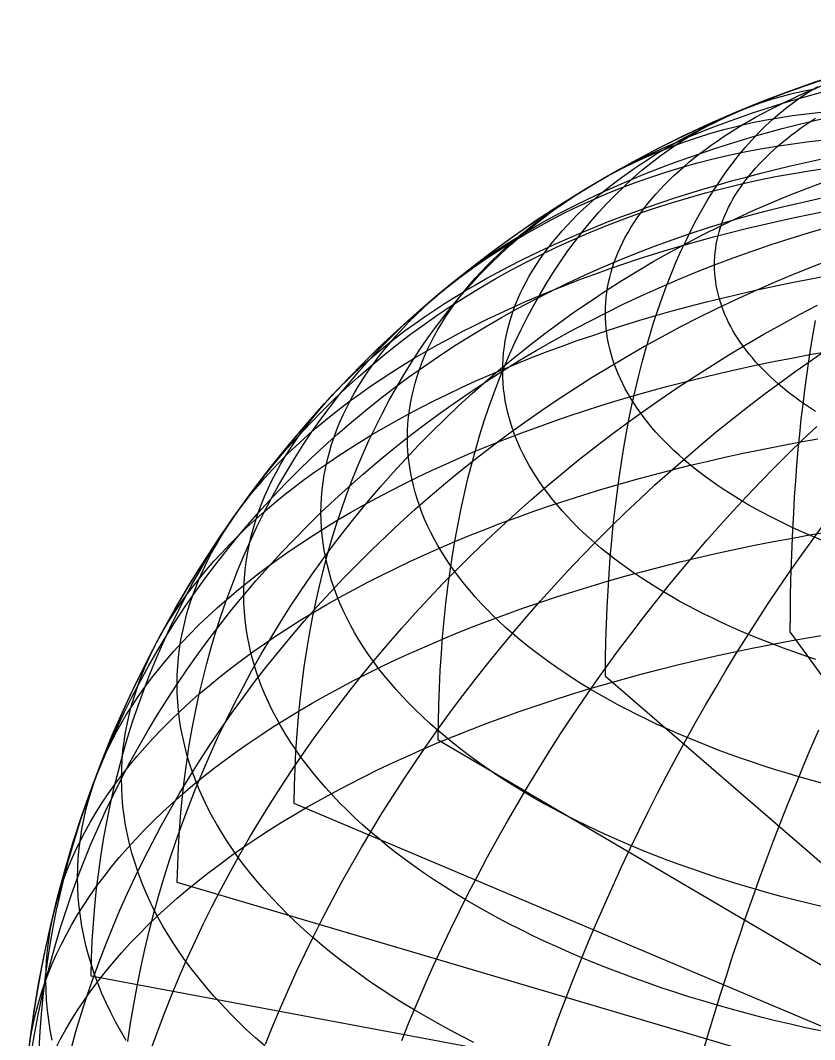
# Model space of a CAD drawing. Header units: millimetres. Extents: x -85 to 85, y -85 to 85.
# Drawn here: x -85 to -27.3, y 11 to 85 of the extents above; entities that cross this region are included whole.
import ezdxf

# ---------------------------------------------------------------- set-up
doc = ezdxf.new("R2010")
doc.units = ezdxf.units.MM
for name, color, linetype in [('CUT_OUTER', 1, 'Continuous'), ('ENGRAVE', 7, 'Continuous'), ('ENGRAVE_FINE', 8, 'Continuous')]:
    doc.layers.add(name, color=color, linetype=linetype)

msp = doc.modelspace()

# ---------------------------------------------------------------- linework, layer by layer
at = {"layer": 'CUT_OUTER'}
msp.add_circle((0, 0), 85, dxfattribs=at)
at = {"layer": 'ENGRAVE'}
for points in [[(-84.3664, 10.3589), (-84.1728, 11.8297), (-83.9535, 13.2969), (-83.7087, 14.7601), (-83.4383, 16.2188), (-83.1425, 17.6725), (-82.8215, 19.1208), (-82.4751, 20.5634), (-82.1037, 21.9996), (-81.7072, 23.4292), (-81.2859, 24.8516), (-80.8398, 26.2664), (-80.3691, 27.6733), (-79.8739, 29.0717), (-79.3543, 30.4613), (-78.8106, 31.8416), (-78.2429, 33.2121), (-77.6514, 34.5726), (-77.0362, 35.9226), (-76.3975, 37.2615), (-75.7356, 38.5892), (-75.0505, 39.9051), (-74.3427, 41.2088), (-73.6122, 42.5), (-72.8592, 43.7782), (-72.0841, 45.0431), (-71.287, 46.2943), (-70.4682, 47.5314), (-69.6279, 48.754), (-68.7664, 49.9617), (-67.884, 51.1543), (-66.9809, 52.3312), (-66.0574, 53.4922), (-65.1138, 54.6369), (-64.1503, 55.765), (-63.1673, 56.8761), (-62.1651, 57.9699), (-61.1439, 59.046), (-60.1041, 60.1041), (-59.046, 61.1439), (-57.9699, 62.1651), (-56.8761, 63.1673), (-55.765, 64.1503), (-54.6369, 65.1138), (-53.4922, 66.0574), (-52.3312, 66.9809), (-51.1543, 67.884), (-49.9617, 68.7664), (-48.754, 69.6279), (-47.5314, 70.4682), (-46.2943, 71.287), (-45.0431, 72.0841), (-43.7782, 72.8592), (-42.5, 73.6122), (-41.2088, 74.3427), (-39.9051, 75.0505), (-38.5892, 75.7356), (-37.2615, 76.3975), (-35.9226, 77.0362), (-34.5726, 77.6514), (-33.2121, 78.2429), (-31.8416, 78.8106), (-30.4613, 79.3543), (-29.0717, 79.8739), (-27.6733, 80.3691), (-26.2664, 80.8398)], [(-82.4751, 10.2817), (-82.1037, 10.9998), (-81.7072, 11.7146), (-81.2859, 12.4258), (-80.8398, 13.1332), (-80.3691, 13.8366), (-79.8739, 14.5359), (-79.3543, 15.2306), (-78.8106, 15.9208), (-78.2429, 16.6061), (-77.6514, 17.2863), (-77.0362, 17.9613), (-76.3975, 18.6308), (-75.7356, 19.2946), (-75.0505, 19.9525), (-74.3427, 20.6044), (-73.6122, 21.25), (-72.8592, 21.8891), (-72.0841, 22.5216), (-71.287, 23.1472), (-70.4682, 23.7657), (-69.6279, 24.377), (-68.7664, 24.9809), (-67.884, 25.5771), (-66.9809, 26.1656), (-66.0574, 26.7461), (-65.1138, 27.3185), (-64.1503, 27.8825), (-63.1673, 28.4381), (-62.1651, 28.9849), (-61.1439, 29.523), (-60.1041, 30.052), (-59.046, 30.5719), (-57.9699, 31.0825), (-56.8761, 31.5837), (-55.765, 32.0752), (-54.6369, 32.5569), (-53.4922, 33.0287), (-52.3312, 33.4905), (-51.1543, 33.942), (-49.9617, 34.3832), (-48.754, 34.814), (-47.5314, 35.2341), (-46.2943, 35.6435), (-45.0431, 36.042), (-43.7782, 36.4296), (-42.5, 36.8061), (-41.2088, 37.1713), (-39.9051, 37.5253), (-38.5892, 37.8678), (-37.2615, 38.1987), (-35.9226, 38.5181), (-34.5726, 38.8257), (-33.2121, 39.1215), (-31.8416, 39.4053), (-30.4613, 39.6772), (-29.0717, 39.9369), (-27.6733, 40.1845), (-26.2664, 40.4199)]]:
    msp.add_lwpolyline(points, dxfattribs=at)
at = {"layer": 'ENGRAVE_FINE'}
for points in [[(54.6308, -31.4501), (-54.6368, 32.7384), (-54.6261, 34.0167), (-54.5988, 35.2847), (-54.5548, 36.5419), (-54.4943, 37.7879), (-54.4171, 39.0225), (-54.3234, 40.2452), (-54.2131, 41.4556), (-54.0863, 42.6534), (-53.943, 43.8382), (-53.7833, 45.0096), (-53.6072, 46.1674), (-53.4148, 47.3111), (-53.2061, 48.4403), (-52.9812, 49.5548), (-52.7402, 50.6542), (-52.4831, 51.7382), (-52.21, 52.8064), (-51.921, 53.8586), (-51.6162, 54.8943), (-51.2957, 55.9133), (-50.9595, 56.9153), (-50.6078, 57.8999), (-50.2408, 58.8669), (-49.8584, 59.816), (-49.4608, 60.7469), (-49.0481, 61.6592), (-48.6205, 62.5528), (-48.1781, 63.4273), (-47.7211, 64.2825), (-47.2494, 65.1181), (-46.7634, 65.9339), (-46.2632, 66.7295), (-45.7489, 67.5049), (-45.2206, 68.2597), (-44.6785, 68.9937), (-44.1229, 69.7067), (-43.5538, 70.3985), (-42.9714, 71.0688), (-42.3759, 71.7175), (-41.7676, 72.3443), (-41.1465, 72.9491), (-40.5129, 73.5316), (-39.8669, 74.0918), (-39.2088, 74.6294), (-38.5387, 75.1442), (-37.8569, 75.6362), (-37.1636, 76.1051), (-36.459, 76.5509), (-35.7432, 76.9733), (-35.0166, 77.3723), (-34.2793, 77.7477), (-33.5315, 78.0995), (-32.7736, 78.4274), (-32.0056, 78.7315), (-31.228, 79.0115), (-30.4408, 79.2675), (-29.6443, 79.4994), (-28.8388, 79.7071), (-28.0245, 79.8904), (-27.2017, 80.0494)], [(-27.2111, 38.6028), (-27.9383, 38.8434), (-28.6569, 39.0904), (-29.3668, 39.3435), (-30.0677, 39.6029), (-30.7595, 39.8683), (-31.4419, 40.1397), (-32.1148, 40.417), (-32.7779, 40.7002), (-33.4309, 40.9891), (-34.0738, 41.2836), (-34.7063, 41.5838), (-35.3283, 41.8893), (-35.9395, 42.2003), (-36.5397, 42.5166), (-37.1288, 42.838), (-37.7066, 43.1646), (-38.2729, 43.4961), (-38.8276, 43.8325), (-39.3704, 44.1737), (-39.9012, 44.5196), (-40.4199, 44.8701), (-40.9263, 45.225), (-41.4202, 45.5844), (-41.9014, 45.9479), (-42.37, 46.3156), (-42.8256, 46.6874), (-43.2681, 47.0631), (-43.6975, 47.4425), (-44.1136, 47.8257), (-44.5162, 48.2124), (-44.9053, 48.6026), (-45.2807, 48.9961), (-45.6423, 49.3929), (-45.99, 49.7927), (-46.3237, 50.1955), (-46.6433, 50.6011), (-46.9487, 51.0095), (-47.2398, 51.4205), (-47.5164, 51.834), (-47.7787, 52.2498), (-48.0263, 52.6678), (-48.2593, 53.088), (-48.4777, 53.5101), (-48.6812, 53.934), (-48.87, 54.3597), (-49.0438, 54.7869), (-49.2027, 55.2156), (-49.3466, 55.6456), (-49.4755, 56.0768), (-49.5893, 56.5091), (-49.6881, 56.9423), (-49.7716, 57.3763), (-49.84, 57.8109), (-49.8933, 58.2461), (-49.9313, 58.6817), (-49.9541, 59.1175), (-49.9617, 59.5535), (-49.9541, 59.9895), (-49.9313, 60.4253), (-49.8933, 60.8609), (-49.84, 61.2961), (-49.7716, 61.7307), (-49.6881, 62.1647), (-49.5893, 62.5979), (-49.4755, 63.0302), (-49.3466, 63.4614), (-49.2027, 63.8914), (-49.0438, 64.3201), (-48.87, 64.7473), (-48.6812, 65.173), (-48.4777, 65.5969), (-48.2593, 66.019), (-48.0263, 66.4391), (-47.7787, 66.8572), (-47.5164, 67.273), (-47.2398, 67.6865), (-46.9487, 68.0974), (-46.6433, 68.5058), (-46.3237, 68.9115), (-45.99, 69.3143), (-45.6423, 69.7141), (-45.2807, 70.1109), (-44.9053, 70.5044), (-44.5162, 70.8946), (-44.1136, 71.2813), (-43.6975, 71.6645), (-43.2681, 72.0439), (-42.8256, 72.4196), (-42.37, 72.7913), (-41.9014, 73.159), (-41.4202, 73.5226), (-40.9263, 73.8819), (-40.4199, 74.2369), (-39.9012, 74.5874), (-39.3704, 74.9332), (-38.8276, 75.2745), (-38.2729, 75.6109), (-37.7066, 75.9424), (-37.1288, 76.269), (-36.5397, 76.5904), (-35.9395, 76.9067), (-35.3283, 77.2176), (-34.7063, 77.5232), (-34.0738, 77.8233), (-33.4309, 78.1179), (-32.7779, 78.4068), (-32.1148, 78.6899), (-31.4419, 78.9673), (-30.7595, 79.2387), (-30.0677, 79.5041), (-29.3668, 79.7634), (-28.6569, 80.0166), (-27.9383, 80.2636), (-27.2111, 80.5042)], [(-26.7461, 47.2356), (-27.3185, 47.4716), (-27.8825, 47.7124), (-28.4381, 47.9582), (-28.9849, 48.2087), (-29.523, 48.464), (-30.052, 48.724), (-30.5719, 48.9885), (-31.0825, 49.2575), (-31.5837, 49.531), (-32.0752, 49.8087), (-32.5569, 50.0908), (-33.0287, 50.3769), (-33.4905, 50.6672), (-33.942, 50.9614), (-34.3832, 51.2596), (-34.814, 51.5615), (-35.2341, 51.8672), (-35.6435, 52.1764), (-36.042, 52.4892), (-36.4296, 52.8054), (-36.8061, 53.125), (-37.1713, 53.4478), (-37.5253, 53.7737), (-37.8678, 54.1027), (-38.1987, 54.4346), (-38.5181, 54.7694), (-38.8257, 55.1068), (-39.1215, 55.447), (-39.4053, 55.7896), (-39.6772, 56.1347), (-39.9369, 56.4821), (-40.1845, 56.8317), (-40.4199, 57.1834), (-40.643, 57.5371), (-40.8536, 57.8927), (-41.0518, 58.2501), (-41.2376, 58.6092), (-41.4107, 58.9698), (-41.5713, 59.3319), (-41.7192, 59.6953), (-41.8543, 60.06), (-41.9768, 60.4258), (-42.0864, 60.7926), (-42.1832, 61.1603), (-42.2672, 61.5288), (-42.3383, 61.8979), (-42.3965, 62.2677), (-42.4418, 62.6379), (-42.4741, 63.0084), (-42.4935, 63.3791), (-42.5, 63.75), (-42.4935, 64.1209), (-42.4741, 64.4916), (-42.4418, 64.8621), (-42.3965, 65.2323), (-42.3383, 65.6021), (-42.2672, 65.9712), (-42.1832, 66.3397), (-42.0864, 66.7074), (-41.9768, 67.0742), (-41.8543, 67.44), (-41.7192, 67.8047), (-41.5713, 68.1681), (-41.4107, 68.5302), (-41.2376, 68.8908), (-41.0518, 69.2499), (-40.8536, 69.6073), (-40.643, 69.9629), (-40.4199, 70.3166), (-40.1845, 70.6683), (-39.9369, 71.0179), (-39.6772, 71.3653), (-39.4053, 71.7104), (-39.1215, 72.053), (-38.8257, 72.3932), (-38.5181, 72.7306), (-38.1987, 73.0654), (-37.8678, 73.3973), (-37.5253, 73.7263), (-37.1713, 74.0522), (-36.8061, 74.375), (-36.4296, 74.6946), (-36.042, 75.0108), (-35.6435, 75.3236), (-35.2341, 75.6328), (-34.814, 75.9385), (-34.3832, 76.2404), (-33.942, 76.5386), (-33.4905, 76.8328), (-33.0287, 77.1231), (-32.5569, 77.4092), (-32.0752, 77.6913), (-31.5837, 77.969), (-31.0825, 78.2425), (-30.5719, 78.5115), (-30.052, 78.776), (-29.523, 79.036), (-28.9849, 79.2913), (-28.4381, 79.5418), (-27.8825, 79.7876), (-27.3185, 80.0284), (-26.7461, 80.2644)], [(42.4979, -36.0783), (-42.4988, 37.3638), (-42.4867, 38.6379), (-42.4616, 39.9003), (-42.4236, 41.1504), (-42.3727, 42.3881), (-42.3089, 43.6128), (-42.2322, 44.8243), (-42.1427, 46.0221), (-42.0403, 47.2059), (-41.9251, 48.3753), (-41.7971, 49.5299), (-41.6564, 50.6695), (-41.503, 51.7936), (-41.337, 52.902), (-41.1583, 53.9942), (-40.9672, 55.07), (-40.7635, 56.1291), (-40.5475, 57.171), (-40.319, 58.1955), (-40.0783, 59.2023), (-39.8254, 60.1911), (-39.5604, 61.1615), (-39.2833, 62.1133), (-38.9943, 63.0461), (-38.6933, 63.9598), (-38.3806, 64.854), (-38.0562, 65.7284), (-37.7202, 66.5828), (-37.3727, 67.4169), (-37.0139, 68.2305), (-36.6437, 69.0233), (-36.2624, 69.7951), (-35.87, 70.5456), (-35.4668, 71.2747), (-35.0527, 71.982), (-34.6279, 72.6674), (-34.1926, 73.3306), (-33.7469, 73.9716), (-33.2909, 74.5899), (-32.8247, 75.1856), (-32.3486, 75.7584), (-31.8626, 76.3081), (-31.3669, 76.8345), (-30.8616, 77.3375), (-30.3469, 77.817), (-29.823, 78.2728), (-29.2901, 78.7047), (-28.7481, 79.1127), (-28.1975, 79.4966), (-27.6382, 79.8562), (-27.0705, 80.1915)], [(-26.7017, 29.5952), (-27.5741, 29.832), (-28.4381, 30.0764), (-29.2934, 30.3283), (-30.1397, 30.5877), (-30.9769, 30.8543), (-31.8047, 31.1283), (-32.6228, 31.4094), (-33.4309, 31.6976), (-34.2289, 31.9929), (-35.0164, 32.295), (-35.7933, 32.604), (-36.5593, 32.9197), (-37.3141, 33.242), (-38.0575, 33.5709), (-38.7894, 33.9062), (-39.5095, 34.2479), (-40.2175, 34.5958), (-40.9132, 34.9498), (-41.5965, 35.3098), (-42.2672, 35.6757), (-42.9249, 36.0475), (-43.5696, 36.4249), (-44.201, 36.8079), (-44.819, 37.1963), (-45.4233, 37.59), (-46.0137, 37.989), (-46.5902, 38.3931), (-47.1524, 38.8021), (-47.7003, 39.216), (-48.2337, 39.6346), (-48.7523, 40.0578), (-49.2561, 40.4855), (-49.745, 40.9175), (-50.2186, 41.3536), (-50.677, 41.7939), (-51.1199, 42.2381), (-51.5473, 42.6861), (-51.9589, 43.1377), (-52.3547, 43.5929), (-52.7346, 44.0514), (-53.0984, 44.5132), (-53.4461, 44.9781), (-53.7774, 45.446), (-54.0924, 45.9167), (-54.3909, 46.39), (-54.6728, 46.8659), (-54.9381, 47.3442), (-55.1866, 47.8247), (-55.4184, 48.3073), (-55.6332, 48.7919), (-55.8311, 49.2783), (-56.012, 49.7663), (-56.1759, 50.2558), (-56.3226, 50.7467), (-56.4522, 51.2388), (-56.5645, 51.7319), (-56.6597, 52.226), (-56.7376, 52.7208), (-56.7982, 53.2162), (-56.8415, 53.712), (-56.8674, 54.2082), (-56.8761, 54.7045), (-56.8674, 55.2008), (-56.8415, 55.697), (-56.7982, 56.1928), (-56.7376, 56.6882), (-56.6597, 57.183), (-56.5645, 57.6771), (-56.4522, 58.1702), (-56.3226, 58.6623), (-56.1759, 59.1532), (-56.012, 59.6427), (-55.8311, 60.1307), (-55.6332, 60.6171), (-55.4184, 61.1017), (-55.1866, 61.5843), (-54.9381, 62.0648), (-54.6728, 62.5431), (-54.3909, 63.019), (-54.0924, 63.4923), (-53.7774, 63.963), (-53.4461, 64.4309), (-53.0984, 64.8958), (-52.7346, 65.3576), (-52.3547, 65.8161), (-51.9589, 66.2713), (-51.5473, 66.7229), (-51.1199, 67.1709), (-50.677, 67.6151), (-50.2186, 68.0554), (-49.745, 68.4915), (-49.2561, 68.9235), (-48.7523, 69.3512), (-48.2337, 69.7744), (-47.7003, 70.193), (-47.1524, 70.6069), (-46.5902, 71.0159), (-46.0137, 71.42), (-45.4233, 71.8189), (-44.819, 72.2127), (-44.201, 72.6011), (-43.5696, 72.9841), (-42.9249, 73.3615), (-42.2672, 73.7333), (-41.5965, 74.0992), (-40.9132, 74.4592), (-40.2175, 74.8132), (-39.5095, 75.1611), (-38.7894, 75.5028), (-38.0575, 75.8381), (-37.3141, 76.167), (-36.5593, 76.4893), (-35.7933, 76.805), (-35.0164, 77.114), (-34.2289, 77.4161), (-33.4309, 77.7114), (-32.6228, 77.9996), (-31.8047, 78.2807), (-30.9769, 78.5547), (-30.1397, 78.8213), (-29.2934, 79.0807), (-28.4381, 79.3326), (-27.5741, 79.577), (-26.7017, 79.8138)], [(65.1125, -26.8547), (-65.1097, 28.1383), (-65.0871, 29.4133), (-65.0447, 30.6794), (-64.9825, 31.9361), (-64.9004, 33.1831), (-64.7986, 34.4199), (-64.6771, 35.6463), (-64.5358, 36.8619), (-64.3749, 38.0662), (-64.1944, 39.2589), (-63.9944, 40.4397), (-63.7748, 41.6081), (-63.5358, 42.7639), (-63.2775, 43.9066), (-62.9999, 45.036), (-62.7031, 46.1516), (-62.3872, 47.2532), (-62.0523, 48.3404), (-61.6985, 49.4129), (-61.3259, 50.4703), (-60.9346, 51.5123), (-60.5248, 52.5387), (-60.0965, 53.549), (-59.6499, 54.5431), (-59.1851, 55.5205), (-58.7023, 56.481), (-58.2017, 57.4243), (-57.6833, 58.3501), (-57.1473, 59.2582), (-56.594, 60.1481), (-56.0233, 61.0198), (-55.4357, 61.8729), (-54.8311, 62.7071), (-54.2098, 63.5223), (-53.5721, 64.318), (-52.918, 65.0942), (-52.2478, 65.8506), (-51.5616, 66.5869), (-50.8598, 67.3029), (-50.1425, 67.9984), (-49.4099, 68.6732), (-48.6622, 69.3271), (-47.8997, 69.9599), (-47.1227, 70.5714), (-46.3312, 71.1613), (-45.5257, 71.7296), (-44.7063, 72.276), (-43.8733, 72.8005), (-43.0269, 73.3027), (-42.1674, 73.7826), (-41.2951, 74.2401), (-40.4102, 74.6749), (-39.5129, 75.087), (-38.6037, 75.4762), (-37.6827, 75.8424), (-36.7502, 76.1855), (-35.8065, 76.5054), (-34.8519, 76.802), (-33.8867, 77.0752), (-32.9111, 77.325), (-31.9256, 77.5511), (-30.9303, 77.7537), (-29.9256, 77.9326), (-28.9117, 78.0877), (-27.8891, 78.219), (-26.858, 78.3266)], [(-26.6957, 20.6316), (-27.6907, 20.8689), (-28.6774, 21.1149), (-29.6553, 21.3694), (-30.6241, 21.6325), (-31.5837, 21.9039), (-32.5336, 22.1837), (-33.4736, 22.4717), (-34.4034, 22.7679), (-35.3227, 23.0721), (-36.2313, 23.3843), (-37.1288, 23.7044), (-38.015, 24.0323), (-38.8897, 24.3679), (-39.7525, 24.711), (-40.6032, 25.0617), (-41.4415, 25.4197), (-42.2672, 25.7849), (-43.08, 26.1573), (-43.8797, 26.5368), (-44.666, 26.9231), (-45.4388, 27.3163), (-46.1976, 27.7161), (-46.9425, 28.1226), (-47.673, 28.5354), (-48.389, 28.9546), (-49.0902, 29.3799), (-49.7765, 29.8113), (-50.4477, 30.2486), (-51.1034, 30.6917), (-51.7436, 31.1405), (-52.3681, 31.5948), (-52.9766, 32.0545), (-53.5689, 32.5194), (-54.145, 32.9894), (-54.7045, 33.4643), (-55.2474, 33.9441), (-55.7734, 34.4285), (-56.2825, 34.9175), (-56.7744, 35.4108), (-57.249, 35.9083), (-57.7062, 36.4099), (-58.1458, 36.9154), (-58.5677, 37.4247), (-58.9718, 37.9376), (-59.3579, 38.4539), (-59.7259, 38.9735), (-60.0757, 39.4963), (-60.4072, 40.022), (-60.7203, 40.5505), (-61.0149, 41.0817), (-61.291, 41.6154), (-61.5483, 42.1514), (-61.787, 42.6895), (-62.0067, 43.2297), (-62.2077, 43.7717), (-62.3896, 44.3154), (-62.5526, 44.8606), (-62.6965, 45.4071), (-62.8213, 45.9548), (-62.9269, 46.5035), (-63.0134, 47.053), (-63.0807, 47.6032), (-63.1288, 48.1539), (-63.1577, 48.7049), (-63.1673, 49.2561), (-63.1577, 49.8074), (-63.1288, 50.3584), (-63.0807, 50.9091), (-63.0134, 51.4593), (-62.9269, 52.0088), (-62.8213, 52.5575), (-62.6965, 53.1052), (-62.5526, 53.6517), (-62.3896, 54.1969), (-62.2077, 54.7406), (-62.0067, 55.2826), (-61.787, 55.8228), (-61.5483, 56.3609), (-61.291, 56.8969), (-61.0149, 57.4306), (-60.7203, 57.9618), (-60.4072, 58.4903), (-60.0757, 59.016), (-59.7259, 59.5388), (-59.3579, 60.0584), (-58.9718, 60.5747), (-58.5677, 61.0876), (-58.1458, 61.5969), (-57.7062, 62.1024), (-57.249, 62.604), (-56.7744, 63.1015), (-56.2825, 63.5948), (-55.7734, 64.0838), (-55.2474, 64.5682), (-54.7045, 65.048), (-54.145, 65.5229), (-53.5689, 65.9929), (-52.9766, 66.4578), (-52.3681, 66.9175), (-51.7436, 67.3718), (-51.1034, 67.8206), (-50.4477, 68.2637), (-49.7765, 68.701), (-49.0902, 69.1324), (-48.389, 69.5577), (-47.673, 69.9769), (-46.9425, 70.3897), (-46.1976, 70.7961), (-45.4388, 71.196), (-44.666, 71.5892), (-43.8797, 71.9755), (-43.08, 72.355), (-42.2672, 72.7274), (-41.4415, 73.0926), (-40.6032, 73.4506), (-39.7525, 73.8013), (-38.8897, 74.1444), (-38.015, 74.48), (-37.1288, 74.8079), (-36.2313, 75.128), (-35.3227, 75.4402), (-34.4034, 75.7444), (-33.4736, 76.0406), (-32.5336, 76.3286), (-31.5837, 76.6084), (-30.6241, 76.8798), (-29.6553, 77.1429), (-28.6774, 77.3974), (-27.6907, 77.6433), (-26.6957, 77.8807)], [(-27.2436, 56.6055), (-27.6109, 56.8449), (-27.9698, 57.0874), (-28.3202, 57.333), (-28.662, 57.5817), (-28.995, 57.8333), (-29.3192, 58.0877), (-29.6345, 58.3449), (-29.9408, 58.6049), (-30.2379, 58.8675), (-30.5258, 59.1326), (-30.8044, 59.4002), (-31.0737, 59.6702), (-31.3334, 59.9425), (-31.5837, 60.2171), (-31.8243, 60.4938), (-32.0552, 60.7725), (-32.2763, 61.0532), (-32.4876, 61.3358), (-32.689, 61.6202), (-32.8805, 61.9063), (-33.062, 62.194), (-33.2333, 62.4833), (-33.3946, 62.774), (-33.5457, 63.0661), (-33.6865, 63.3595), (-33.8171, 63.654), (-33.9374, 63.9497), (-34.0474, 64.2463), (-34.147, 64.5439), (-34.2362, 64.8423), (-34.3149, 65.1414), (-34.3832, 65.4411), (-34.4411, 65.7415), (-34.4884, 66.0422), (-34.5252, 66.3434), (-34.5516, 66.6448), (-34.5673, 66.9464), (-34.5726, 67.2481), (-34.5673, 67.5497), (-34.5516, 67.8513), (-34.5252, 68.1527), (-34.4884, 68.4539), (-34.4411, 68.7547), (-34.3832, 69.055), (-34.3149, 69.3547), (-34.2362, 69.6538), (-34.147, 69.9522), (-34.0474, 70.2498), (-33.9374, 70.5464), (-33.8171, 70.8421), (-33.6865, 71.1366), (-33.5457, 71.43), (-33.3946, 71.7221), (-33.2333, 72.0128), (-33.062, 72.3021), (-32.8805, 72.5898), (-32.689, 72.8759), (-32.4876, 73.1603), (-32.2763, 73.4429), (-32.0552, 73.7236), (-31.8243, 74.0024), (-31.5837, 74.279), (-31.3334, 74.5536), (-31.0737, 74.8259), (-30.8044, 75.0959), (-30.5258, 75.3635), (-30.2379, 75.6286), (-29.9408, 75.8912), (-29.6345, 76.1512), (-29.3192, 76.4084), (-28.995, 76.6629), (-28.662, 76.9144), (-28.3202, 77.1631), (-27.9698, 77.4087), (-27.6109, 77.6512), (-27.2436, 77.8906)], [(73.612, -21.1188), (-73.6031, 22.4009), (-73.5718, 23.6763), (-73.518, 24.9444), (-73.4419, 26.2049), (-73.3434, 27.4574), (-73.2225, 28.7016), (-73.0793, 29.937), (-72.9139, 31.1633), (-72.7263, 32.3802), (-72.5165, 33.5871), (-72.2846, 34.7838), (-72.0307, 35.97), (-71.7549, 37.1451), (-71.4572, 38.309), (-71.1377, 39.4612), (-70.7966, 40.6013), (-70.4339, 41.7291), (-70.0498, 42.8442), (-69.6443, 43.9463), (-69.2176, 45.0349), (-68.7698, 46.1098), (-68.301, 47.1707), (-67.8115, 48.2172), (-67.3013, 49.2491), (-66.7706, 50.2659), (-66.2196, 51.2674), (-65.6484, 52.2533), (-65.0572, 53.2233), (-64.4461, 54.1771), (-63.8155, 55.1144), (-63.1654, 56.0348), (-62.4961, 56.9382), (-61.8077, 57.8243), (-61.1005, 58.6928), (-60.3747, 59.5433), (-59.6305, 60.3758), (-58.8681, 61.1898), (-58.0879, 61.9852), (-57.2899, 62.7618), (-56.4744, 63.5192), (-55.6418, 64.2572), (-54.7922, 64.9757), (-53.9259, 65.6744), (-53.0432, 66.3531), (-52.1443, 67.0116), (-51.2296, 67.6496), (-50.2992, 68.2671), (-49.3536, 68.8638), (-48.3929, 69.4395), (-47.4174, 69.994), (-46.4275, 70.5272), (-45.4235, 71.0389), (-44.4056, 71.529), (-43.3742, 71.9973), (-42.3296, 72.4437), (-41.2721, 72.868), (-40.202, 73.2701), (-39.1197, 73.6499), (-38.0255, 74.0073), (-36.9196, 74.3421), (-35.8026, 74.6543), (-34.6746, 74.9437), (-33.5361, 75.2103), (-32.3873, 75.454), (-31.2287, 75.6747), (-30.0606, 75.8723), (-28.8833, 76.0469), (-27.6972, 76.1982), (-26.5027, 76.3264)], [(-26.8692, 11.6182), (-27.9698, 11.8575), (-29.062, 12.1064), (-30.1452, 12.3647), (-31.2193, 12.6325), (-32.2839, 12.9096), (-33.3386, 13.1959), (-34.3832, 13.4914), (-35.4173, 13.796), (-36.4407, 14.1095), (-37.4529, 14.4319), (-38.4537, 14.7632), (-39.4428, 15.1031), (-40.4199, 15.4515), (-41.3847, 15.8085), (-42.3369, 16.1738), (-43.2761, 16.5474), (-44.2022, 16.9291), (-45.1148, 17.3188), (-46.0137, 17.7164), (-46.8986, 18.1218), (-47.7692, 18.5349), (-48.6252, 18.9555), (-49.4664, 19.3835), (-50.2926, 19.8188), (-51.1034, 20.2613), (-51.8987, 20.7107), (-52.6782, 21.167), (-53.4416, 21.6301), (-54.1887, 22.0997), (-54.9193, 22.5758), (-55.6332, 23.0582), (-56.3302, 23.5467), (-57.01, 24.0413), (-57.6724, 24.5417), (-58.3173, 25.0478), (-58.9443, 25.5595), (-59.5535, 26.0765), (-60.1445, 26.5988), (-60.7172, 27.1262), (-61.2714, 27.6585), (-61.8069, 28.1955), (-62.3236, 28.7372), (-62.8213, 29.2832), (-63.2998, 29.8335), (-63.7591, 30.388), (-64.199, 30.9463), (-64.6193, 31.5084), (-65.02, 32.0741), (-65.4008, 32.6431), (-65.7617, 33.2155), (-66.1025, 33.7908), (-66.4233, 34.3691), (-66.7238, 34.9501), (-67.004, 35.5336), (-67.2637, 36.1195), (-67.503, 36.7075), (-67.7217, 37.2976), (-67.9198, 37.8894), (-68.0972, 38.4829), (-68.2539, 39.0779), (-68.3897, 39.6741), (-68.5048, 40.2714), (-68.5989, 40.8697), (-68.6722, 41.4687), (-68.7246, 42.0682), (-68.756, 42.6681), (-68.7664, 43.2681), (-68.756, 43.8682), (-68.7246, 44.4681), (-68.6722, 45.0676), (-68.5989, 45.6666), (-68.5048, 46.2648), (-68.3897, 46.8622), (-68.2539, 47.4584), (-68.0972, 48.0534), (-67.9198, 48.6469), (-67.7217, 49.2387), (-67.503, 49.8288), (-67.2637, 50.4168), (-67.004, 51.0027), (-66.7238, 51.5862), (-66.4233, 52.1672), (-66.1025, 52.7454), (-65.7617, 53.3208), (-65.4008, 53.8931), (-65.02, 54.4622), (-64.6193, 55.0279), (-64.199, 55.59), (-63.7591, 56.1483), (-63.2998, 56.7027), (-62.8213, 57.2531), (-62.3236, 57.7991), (-61.8069, 58.3408), (-61.2714, 58.8778), (-60.7172, 59.4101), (-60.1445, 59.9375), (-59.5535, 60.4598), (-58.9443, 60.9768), (-58.3173, 61.4885), (-57.6724, 61.9946), (-57.01, 62.495), (-56.3302, 62.9895), (-55.6332, 63.4781), (-54.9193, 63.9605), (-54.1887, 64.4366), (-53.4416, 64.9062), (-52.6782, 65.3693), (-51.8987, 65.8256), (-51.1034, 66.275), (-50.2926, 66.7174), (-49.4664, 67.1527), (-48.6252, 67.5808), (-47.7692, 68.0014), (-46.8986, 68.4144), (-46.0137, 68.8199), (-45.1148, 69.2175), (-44.2022, 69.6072), (-43.2761, 69.9889), (-42.3369, 70.3625), (-41.3847, 70.7278), (-40.4199, 71.0848), (-39.4428, 71.4332), (-38.4537, 71.7731), (-37.4529, 72.1043), (-36.4407, 72.4268), (-35.4173, 72.7403), (-34.3832, 73.0449), (-33.3386, 73.3404), (-32.2839, 73.6267), (-31.2193, 73.9038), (-30.1452, 74.1716), (-29.062, 74.4299), (-27.9698, 74.6788), (-26.8692, 74.9181)], [(79.8735, -14.3171), (-79.8655, 15.6004), (-79.8331, 16.8789), (-79.7765, 18.1523), (-79.6955, 19.4201), (-79.5903, 20.6821), (-79.4608, 21.9377), (-79.3071, 23.1867), (-79.1292, 24.4286), (-78.9273, 25.663), (-78.7013, 26.8896), (-78.4513, 28.1081), (-78.1774, 29.318), (-77.8798, 30.5189), (-77.5583, 31.7106), (-77.2133, 32.8926), (-76.8448, 34.0645), (-76.4528, 35.2261), (-76.0376, 36.377), (-75.5992, 37.5168), (-75.1377, 38.6452), (-74.6534, 39.7618), (-74.1463, 40.8662), (-73.6167, 41.9583), (-73.0646, 43.0375), (-72.4903, 44.1036), (-71.8939, 45.1563), (-71.2756, 46.1953), (-70.6355, 47.2202), (-69.974, 48.2307), (-69.2912, 49.2265), (-68.5872, 50.2073), (-67.8623, 51.1728), (-67.1168, 52.1227), (-66.3509, 53.0568), (-65.5647, 53.9747), (-64.7585, 54.8761), (-63.9326, 55.7608), (-63.0873, 56.6286), (-62.2227, 57.4791), (-61.3392, 58.3121), (-60.437, 59.1273), (-59.5164, 59.9245), (-58.5776, 60.7035), (-57.6211, 61.4639), (-56.6469, 62.2057), (-55.6555, 62.9285), (-54.6472, 63.6321), (-53.6222, 64.3163), (-52.5808, 64.981), (-51.5235, 65.6259), (-50.4505, 66.2507), (-49.3621, 66.8554), (-48.2586, 67.4398), (-47.1405, 68.0035), (-46.008, 68.5466), (-44.8614, 69.0688), (-43.7013, 69.5699), (-42.5278, 70.0499), (-41.3413, 70.5085), (-40.1423, 70.9457), (-38.931, 71.3612), (-37.7079, 71.755), (-36.4733, 72.1269), (-35.2275, 72.4769), (-33.9711, 72.8048), (-32.7043, 73.1105), (-31.4275, 73.3939), (-30.1412, 73.655), (-28.8457, 73.8937), (-27.5414, 74.1098), (-26.2287, 74.3034)], [(-77.1915, 10.8486), (-76.9904, 12.1941), (-76.7659, 13.5359), (-76.5179, 14.8736), (-76.2467, 16.2067), (-75.9523, 17.535), (-75.6347, 18.8578), (-75.294, 20.175), (-74.9305, 21.486), (-74.5441, 22.7904), (-74.135, 24.0879), (-73.7033, 25.3781), (-73.2491, 26.6605), (-72.7727, 27.9348), (-72.2741, 29.2006), (-71.7535, 30.4575), (-71.211, 31.7052), (-70.6468, 32.9431), (-70.0611, 34.1711), (-69.4541, 35.3886), (-68.8259, 36.5954), (-68.1767, 37.791), (-67.5068, 38.9751), (-66.8163, 40.1473), (-66.1054, 41.3073), (-65.3745, 42.4547), (-64.6236, 43.5891), (-63.853, 44.7103), (-63.063, 45.8179), (-62.2537, 46.9115), (-61.4255, 47.9909), (-60.5786, 49.0556), (-59.7132, 50.1054), (-58.8297, 51.1399), (-57.9282, 52.1588), (-57.0091, 53.1618), (-56.0726, 54.1487), (-55.119, 55.119), (-54.1487, 56.0726), (-53.1618, 57.0091), (-52.1588, 57.9282), (-51.1399, 58.8297), (-50.1054, 59.7132), (-49.0556, 60.5786), (-47.9909, 61.4255), (-46.9115, 62.2537), (-45.8179, 63.063), (-44.7103, 63.853), (-43.5891, 64.6236), (-42.4547, 65.3745), (-41.3073, 66.1054), (-40.1473, 66.8163), (-38.9751, 67.5068), (-37.791, 68.1767), (-36.5954, 68.8259), (-35.3886, 69.4541), (-34.1711, 70.0611), (-32.9431, 70.6468), (-31.7052, 71.211), (-30.4575, 71.7535), (-29.2006, 72.2741), (-27.9348, 72.7727), (-26.6605, 73.2491)], [(-77.1915, 10.8486), (-76.9904, 12.1941), (-76.7659, 13.5359), (-76.5179, 14.8736), (-76.2467, 16.2067), (-75.9523, 17.535), (-75.6347, 18.8578), (-75.294, 20.175), (-74.9305, 21.486), (-74.5441, 22.7904), (-74.135, 24.0879), (-73.7033, 25.3781), (-73.2491, 26.6605), (-72.7727, 27.9348), (-72.2741, 29.2006), (-71.7535, 30.4575), (-71.211, 31.7052), (-70.6468, 32.9431), (-70.0611, 34.1711), (-69.4541, 35.3886), (-68.8259, 36.5954), (-68.1767, 37.791), (-67.5068, 38.9751), (-66.8163, 40.1473), (-66.1054, 41.3073), (-65.3745, 42.4547), (-64.6236, 43.5891), (-63.853, 44.7103), (-63.063, 45.8179), (-62.2537, 46.9115), (-61.4255, 47.9909), (-60.5786, 49.0556), (-59.7132, 50.1054), (-58.8297, 51.1399), (-57.9282, 52.1588), (-57.0091, 53.1618), (-56.0726, 54.1487), (-55.119, 55.119), (-54.1487, 56.0726), (-53.1618, 57.0091), (-52.1588, 57.9282), (-51.1399, 58.8297), (-50.1054, 59.7132), (-49.0556, 60.5786), (-47.9909, 61.4255), (-46.9115, 62.2537), (-45.8179, 63.063), (-44.7103, 63.853), (-43.5891, 64.6236), (-42.4547, 65.3745), (-41.3073, 66.1054), (-40.1473, 66.8163), (-38.9751, 67.5068), (-37.791, 68.1767), (-36.5954, 68.8259), (-35.3886, 69.4541), (-34.1711, 70.0611), (-32.9431, 70.6468), (-31.7052, 71.211), (-30.4575, 71.7535), (-29.2006, 72.2741), (-27.9348, 72.7727), (-26.6605, 73.2491)], [(-83.6427, 10.2962), (-83.572, 11.5732), (-83.4758, 12.8467), (-83.3542, 14.1163), (-83.2072, 15.3816), (-83.0348, 16.6421), (-82.8372, 17.8977), (-82.6143, 19.1477), (-82.3662, 20.392), (-82.0931, 21.63), (-81.795, 22.8614), (-81.4719, 24.0859), (-81.1241, 25.3031), (-80.7515, 26.5125), (-80.3543, 27.7138), (-79.9326, 28.9068), (-79.4866, 30.0909), (-79.0164, 31.2658), (-78.5221, 32.4312), (-78.0039, 33.5868), (-77.462, 34.7321), (-76.8964, 35.8668), (-76.3074, 36.9906), (-75.6952, 38.1031), (-75.0599, 39.2041), (-74.4018, 40.293), (-73.721, 41.3698), (-73.0177, 42.4339), (-72.2922, 43.485), (-71.5447, 44.523), (-70.7753, 45.5474), (-69.9844, 46.5579), (-69.1722, 47.5542), (-68.339, 48.536), (-67.4849, 49.5031), (-66.6102, 50.455), (-65.7153, 51.3916), (-64.8004, 52.3126), (-63.8657, 53.2176), (-62.9115, 54.1064), (-61.9382, 54.9787), (-60.946, 55.8343), (-59.9353, 56.6729), (-58.9063, 57.4942), (-57.8594, 58.298), (-56.7948, 59.084), (-55.7129, 59.852), (-54.6141, 60.6018), (-53.4986, 61.3332), (-52.3668, 62.0458), (-51.2191, 62.7396), (-50.0558, 63.4142), (-48.8772, 64.0696), (-47.6838, 64.7054), (-46.4758, 65.3215), (-45.2537, 65.9177), (-44.0177, 66.4938), (-42.7684, 67.0497), (-41.506, 67.5852), (-40.231, 68.1), (-38.9438, 68.5942), (-37.6447, 69.0674), (-36.3341, 69.5196), (-35.0124, 69.9506), (-33.6801, 70.3603), (-32.3375, 70.7486), (-30.9851, 71.1153), (-29.6232, 71.4603), (-28.2523, 71.7836), (-26.8728, 72.085)], [(-52.0517, 10.7803), (-52.9522, 11.2384), (-53.8365, 11.7044), (-54.7045, 12.178), (-55.5558, 12.6591), (-56.3902, 13.1476), (-57.2074, 13.6433), (-58.0072, 14.146), (-58.7893, 14.6556), (-59.5535, 15.172), (-60.2996, 15.695), (-61.0272, 16.2244), (-61.7364, 16.7601), (-62.4267, 17.3018), (-63.0979, 17.8495), (-63.75, 18.403), (-64.3826, 18.9621), (-64.9957, 19.5267), (-65.5889, 20.0965), (-66.1622, 20.6714), (-66.7153, 21.2512), (-67.2481, 21.8357), (-67.7603, 22.4248), (-68.252, 23.0183), (-68.7229, 23.616), (-69.1728, 24.2177), (-69.6017, 24.8232), (-70.0093, 25.4324), (-70.3957, 26.045), (-70.7605, 26.6609), (-71.1039, 27.28), (-71.4256, 27.9019), (-71.7255, 28.5265), (-72.0036, 29.1537), (-72.2597, 29.7831), (-72.4938, 30.4148), (-72.7059, 31.0483), (-72.8958, 31.6837), (-73.0635, 32.3205), (-73.2089, 32.9588), (-73.332, 33.5982), (-73.4328, 34.2386), (-73.5113, 34.8798), (-73.5673, 35.5216), (-73.6009, 36.1637), (-73.6122, 36.8061), (-73.6009, 37.4484), (-73.5673, 38.0906), (-73.5113, 38.7324), (-73.4328, 39.3735), (-73.332, 40.0139), (-73.2089, 40.6534), (-73.0635, 41.2916), (-72.8958, 41.9285), (-72.7059, 42.5638), (-72.4938, 43.1974), (-72.2597, 43.829), (-72.0036, 44.4585), (-71.7255, 45.0856), (-71.4256, 45.7103), (-71.1039, 46.3322), (-70.7605, 46.9512), (-70.3957, 47.5671), (-70.0093, 48.1798), (-69.6017, 48.789), (-69.1728, 49.3945), (-68.7229, 49.9962), (-68.252, 50.5939), (-67.7603, 51.1874), (-67.2481, 51.7765), (-66.7153, 52.361), (-66.1622, 52.9408), (-65.5889, 53.5157), (-64.9957, 54.0855), (-64.3826, 54.65), (-63.75, 55.2091), (-63.0979, 55.7626), (-62.4267, 56.3103), (-61.7364, 56.8521), (-61.0272, 57.3878), (-60.2996, 57.9172), (-59.5535, 58.4402), (-58.7893, 58.9565), (-58.0072, 59.4662), (-57.2074, 59.9689), (-56.3902, 60.4646), (-55.5558, 60.953), (-54.7045, 61.4342), (-53.8365, 61.9078), (-52.9522, 62.3737), (-52.0517, 62.8319), (-51.1353, 63.2822), (-50.2034, 63.7243), (-49.2561, 64.1583), (-48.2939, 64.584), (-47.317, 65.0012), (-46.3256, 65.4098), (-45.3202, 65.8097), (-44.3009, 66.2007), (-43.2681, 66.5828), (-42.2222, 66.9559), (-41.1634, 67.3197), (-40.0921, 67.6743), (-39.0085, 68.0194), (-37.9131, 68.355), (-36.8061, 68.6811), (-35.6879, 68.9974), (-34.5588, 69.3039), (-33.4192, 69.6005), (-32.2694, 69.8872), (-31.1098, 70.1637), (-29.9408, 70.4301), (-28.7626, 70.6863), (-27.5756, 70.9321), (-26.3802, 71.1675)], [(-84.1728, 10.2448), (-83.9535, 11.5155), (-83.7087, 12.7826), (-83.4383, 14.0459), (-83.1425, 15.3048), (-82.8215, 16.5591), (-82.4751, 17.8084), (-82.1037, 19.0522), (-81.7072, 20.2903), (-81.2859, 21.5221), (-80.8398, 22.7474), (-80.3691, 23.9658), (-79.8739, 25.1768), (-79.3543, 26.3802), (-78.8106, 27.5756), (-78.2429, 28.7626), (-77.6514, 29.9408), (-77.0362, 31.1098), (-76.3975, 32.2694), (-75.7356, 33.4192), (-75.0505, 34.5588), (-74.3427, 35.6879), (-73.6122, 36.8061), (-72.8592, 37.9131), (-72.0841, 39.0085), (-71.287, 40.0921), (-70.4682, 41.1634), (-69.6279, 42.2222), (-68.7664, 43.2681), (-67.884, 44.3009), (-66.9809, 45.3202), (-66.0574, 46.3256), (-65.1138, 47.317), (-64.1503, 48.2939), (-63.1673, 49.2561), (-62.1651, 50.2034), (-61.1439, 51.1353), (-60.1041, 52.0517), (-59.046, 52.9522), (-57.9699, 53.8365), (-56.8761, 54.7045), (-55.765, 55.5558), (-54.6369, 56.3902), (-53.4922, 57.2074), (-52.3312, 58.0072), (-51.1543, 58.7893), (-49.9617, 59.5535), (-48.754, 60.2996), (-47.5314, 61.0272), (-46.2943, 61.7364), (-45.0431, 62.4267), (-43.7782, 63.0979), (-42.5, 63.75), (-41.2088, 64.3826), (-39.9051, 64.9957), (-38.5892, 65.5889), (-37.2615, 66.1622), (-35.9226, 66.7153), (-34.5726, 67.2481), (-33.2121, 67.7603), (-31.8416, 68.252), (-30.4613, 68.7229), (-29.0717, 69.1728), (-27.6733, 69.6017), (-26.2664, 70.0093)], [(-81.3184, 10.2962), (-80.9594, 11.5732), (-80.5757, 12.8467), (-80.1675, 14.1163), (-79.7349, 15.3816), (-79.2779, 16.6421), (-78.7969, 17.8977), (-78.2918, 19.1477), (-77.7629, 20.392), (-77.2103, 21.63), (-76.6341, 22.8614), (-76.0347, 24.0859), (-75.412, 25.3031), (-74.7664, 26.5125), (-74.0981, 27.7138), (-73.4071, 28.9068), (-72.6938, 30.0909), (-71.9583, 31.2658), (-71.201, 32.4312), (-70.4219, 33.5868), (-69.6214, 34.7321), (-68.7997, 35.8668), (-67.957, 36.9906), (-67.0936, 38.1031), (-66.2098, 39.2041), (-65.3058, 40.293), (-64.382, 41.3698), (-63.4385, 42.4339), (-62.4757, 43.485), (-61.4938, 44.523), (-60.4933, 45.5474), (-59.4743, 46.5579), (-58.4372, 47.5542), (-57.3822, 48.536), (-56.3098, 49.5031), (-55.2203, 50.455), (-54.1139, 51.3916), (-52.9911, 52.3126), (-51.8521, 53.2176), (-50.6973, 54.1064), (-49.5271, 54.9787), (-48.3417, 55.8343), (-47.1417, 56.6729), (-45.9273, 57.4942), (-44.6989, 58.298), (-43.4569, 59.084), (-42.2017, 59.852), (-40.9336, 60.6018), (-39.653, 61.3332), (-38.3603, 62.0458), (-37.056, 62.7396), (-35.7404, 63.4142), (-34.4139, 64.0696), (-33.0769, 64.7054), (-31.7298, 65.3215), (-30.3731, 65.9177), (-29.0071, 66.4938), (-27.6323, 67.0497), (-26.2491, 67.5852)], [(-67.2481, 10.5279), (-67.9154, 11.1177), (-68.5621, 11.7132), (-69.1879, 12.3143), (-69.7926, 12.9207), (-70.376, 13.5323), (-70.9381, 14.1489), (-71.4785, 14.7704), (-71.9971, 15.3964), (-72.4938, 16.0269), (-72.9684, 16.6616), (-73.4208, 17.3004), (-73.8508, 17.943), (-74.2584, 18.5892), (-74.6433, 19.239), (-75.0055, 19.8919), (-75.3448, 20.548), (-75.6612, 21.2069), (-75.9545, 21.8684), (-76.2247, 22.5325), (-76.4717, 23.1988), (-76.6953, 23.8671), (-76.8957, 24.5373), (-77.0726, 25.2091), (-77.226, 25.8824), (-77.3559, 26.5569), (-77.4622, 27.2324), (-77.5449, 27.9088), (-77.6041, 28.5858), (-77.6395, 29.2632), (-77.6514, 29.9408), (-77.6395, 30.6184), (-77.6041, 31.2958), (-77.5449, 31.9727), (-77.4622, 32.6491), (-77.3559, 33.3246), (-77.226, 33.9992), (-77.0726, 34.6724), (-76.8957, 35.3443), (-76.6953, 36.0144), (-76.4717, 36.6828), (-76.2247, 37.3491), (-75.9545, 38.0131), (-75.6612, 38.6746), (-75.3448, 39.3335), (-75.0055, 39.9896), (-74.6433, 40.6426), (-74.2584, 41.2923), (-73.8508, 41.9386), (-73.4208, 42.5812), (-72.9684, 43.2199), (-72.4938, 43.8546), (-71.9971, 44.4851), (-71.4785, 45.1112), (-70.9381, 45.7326), (-70.376, 46.3492), (-69.7926, 46.9608), (-69.1879, 47.5673), (-68.5621, 48.1683), (-67.9154, 48.7638), (-67.2481, 49.3536), (-66.5602, 49.9375), (-65.8521, 50.5152), (-65.1239, 51.0867), (-64.3759, 51.6518), (-63.6083, 52.2103), (-62.8213, 52.7619), (-62.0151, 53.3066), (-61.1901, 53.8442), (-60.3464, 54.3746), (-59.4844, 54.8974), (-58.6042, 55.4127), (-57.7062, 55.9202), (-56.7906, 56.4198), (-55.8577, 56.9113), (-54.9078, 57.3947), (-53.9412, 57.8696), (-52.9581, 58.3361), (-51.9589, 58.7939), (-50.9439, 59.2429), (-49.9133, 59.683), (-48.8676, 60.114), (-47.807, 60.5358), (-46.7318, 60.9483), (-45.6423, 61.3514), (-44.539, 61.7449), (-43.4221, 62.1287), (-42.292, 62.5027), (-41.149, 62.8668), (-39.9934, 63.2209), (-38.8257, 63.5648), (-37.6461, 63.8985), (-36.4551, 64.2218), (-35.253, 64.5347), (-34.0401, 64.8371), (-32.8169, 65.1288), (-31.5837, 65.4098), (-30.3408, 65.68), (-29.0887, 65.9393), (-27.8278, 66.1877), (-26.5583, 66.425)], [(-75.4446, 10.4427), (-74.9754, 11.7378), (-74.4833, 13.0294), (-73.9685, 14.3171), (-73.4312, 15.6004), (-72.8716, 16.8789), (-72.2897, 18.1523), (-71.6858, 19.4201), (-71.0601, 20.6821), (-70.4127, 21.9377), (-69.7439, 23.1867), (-69.0538, 24.4286), (-68.3427, 25.663), (-67.6108, 26.8896), (-66.8583, 28.1081), (-66.0854, 29.318), (-65.2924, 30.5189), (-64.4795, 31.7106), (-63.647, 32.8926), (-62.7951, 34.0645), (-61.924, 35.2261), (-61.0341, 36.377), (-60.1256, 37.5168), (-59.1988, 38.6452), (-58.2539, 39.7618), (-57.2914, 40.8662), (-56.3113, 41.9583), (-55.3141, 43.0375), (-54.3001, 44.1036), (-53.2695, 45.1563), (-52.2226, 46.1953), (-51.1599, 47.2202), (-50.0816, 48.2307), (-48.988, 49.2265), (-47.8796, 50.2073), (-46.7565, 51.1728), (-45.6192, 52.1227), (-44.468, 53.0568), (-43.3032, 53.9747), (-42.1253, 54.8761), (-40.9345, 55.7608), (-39.7312, 56.6286), (-38.5159, 57.4791), (-37.2888, 58.3121), (-36.0504, 59.1273), (-34.801, 59.9245), (-33.5409, 60.7035), (-32.2707, 61.4639), (-30.9906, 62.2057), (-29.7011, 62.9285), (-28.4026, 63.6321), (-27.0954, 64.3163)], [(29.0707, -39.3173), (-29.0705, 40.6018), (-29.0615, 41.8739), (-29.0436, 43.1334), (-29.0169, 44.3796), (-28.9813, 45.6124), (-28.937, 46.8312), (-28.8838, 48.0358), (-28.8218, 49.2258), (-28.751, 50.4007), (-28.6714, 51.5603), (-28.5832, 52.7043), (-28.4862, 53.8321), (-28.3805, 54.9436), (-28.2662, 56.0383), (-28.1433, 57.1159), (-28.0118, 58.1762), (-27.8718, 59.2187), (-27.7233, 60.2432), (-27.5664, 61.2493), (-27.401, 62.2368), (-27.2273, 63.2053)], [(-77.3075, 10.9298), (-77.7082, 11.6062), (-78.0853, 12.286), (-78.4385, 12.9689), (-78.7679, 13.6549), (-79.0733, 14.3436), (-79.3545, 15.0349), (-79.6117, 15.7286), (-79.8445, 16.4243), (-80.0531, 17.122), (-80.2372, 17.8215), (-80.397, 18.5224), (-80.5322, 19.2246), (-80.6429, 19.9279), (-80.729, 20.632), (-80.7906, 21.3368), (-80.8275, 22.042), (-80.8398, 22.7474), (-80.8275, 23.4528), (-80.7906, 24.158), (-80.729, 24.8628), (-80.6429, 25.567), (-80.5322, 26.2702), (-80.397, 26.9724), (-80.2372, 27.6734), (-80.0531, 28.3728), (-79.8445, 29.0705), (-79.6117, 29.7663), (-79.3545, 30.4599), (-79.0733, 31.1512), (-78.7679, 31.8399), (-78.4385, 32.5259), (-78.0853, 33.2088), (-77.7082, 33.8886), (-77.3075, 34.565), (-76.8832, 35.2378), (-76.4355, 35.9068), (-75.9646, 36.5718), (-75.4705, 37.2326), (-74.9534, 37.889), (-74.4134, 38.5407), (-73.8508, 39.1877), (-73.2657, 39.8296), (-72.6583, 40.4663), (-72.0288, 41.0977), (-71.3773, 41.7234), (-70.7041, 42.3434), (-70.0093, 42.9574), (-69.2932, 43.5652), (-68.556, 44.1667), (-67.798, 44.7617), (-67.0192, 45.3499), (-66.2201, 45.9313), (-65.4008, 46.5056), (-64.5615, 47.0727), (-63.7026, 47.6324), (-62.8243, 48.1845), (-61.9269, 48.7288), (-61.0106, 49.2652), (-60.0757, 49.7936), (-59.1225, 50.3137), (-58.1513, 50.8254), (-57.1624, 51.3286), (-56.156, 51.8231), (-55.1326, 52.3087), (-54.0924, 52.7852), (-53.0357, 53.2527), (-51.9628, 53.7108), (-50.8741, 54.1596), (-49.77, 54.5987), (-48.6506, 55.0282), (-47.5164, 55.4478), (-46.3678, 55.8575), (-45.205, 56.257), (-44.0285, 56.6464), (-42.8386, 57.0254), (-41.6356, 57.394), (-40.4199, 57.7521), (-39.1919, 58.0995), (-37.952, 58.4361), (-36.7005, 58.7618), (-35.4378, 59.0766), (-34.1644, 59.3803), (-32.8805, 59.6728), (-31.5866, 59.9541), (-30.2831, 60.2241), (-28.9704, 60.4826), (-27.6488, 60.7297), (-26.3189, 60.9652)], [(-67.1946, 10.6632), (-66.6597, 11.9857), (-66.1046, 13.3046), (-65.5292, 14.6194), (-64.934, 15.9298), (-64.3189, 17.2353), (-63.6843, 18.5356), (-63.0303, 19.8302), (-62.357, 21.1188), (-61.6648, 22.4009), (-60.9538, 23.6763), (-60.2242, 24.9444), (-59.4763, 26.2049), (-58.7102, 27.4574), (-57.9263, 28.7016), (-57.1247, 29.937), (-56.3058, 31.1633), (-55.4696, 32.3802), (-54.6166, 33.5871), (-53.747, 34.7838), (-52.8609, 35.97), (-51.9588, 37.1451), (-51.0408, 38.309), (-50.1073, 39.4612), (-49.1586, 40.6013), (-48.1948, 41.7291), (-47.2164, 42.8442), (-46.2236, 43.9463), (-45.2167, 45.0349), (-44.1961, 46.1098), (-43.1619, 47.1707), (-42.1147, 48.2172), (-41.0546, 49.2491), (-39.982, 50.2659), (-38.8972, 51.2674), (-37.8006, 52.2533), (-36.6924, 53.2233), (-35.5731, 54.1771), (-34.4429, 55.1144), (-33.3023, 56.0348), (-32.1515, 56.9382), (-30.9909, 57.8243), (-29.8209, 58.6928), (-28.6418, 59.5433), (-27.4539, 60.3758), (-26.2577, 61.1898)], [(-57.2985, 10.9276), (-56.75, 12.2829), (-56.1842, 13.6345), (-55.6012, 14.9819), (-55.0014, 16.3248), (-54.3847, 17.6627), (-53.7516, 18.9952), (-53.102, 20.3219), (-52.4363, 21.6424), (-51.7545, 22.9564), (-51.0571, 24.2633), (-50.344, 25.5629), (-49.6157, 26.8547), (-48.8722, 28.1383), (-48.1138, 29.4133), (-47.3408, 30.6794), (-46.5534, 31.9361), (-45.7517, 33.1831), (-44.9362, 34.4199), (-44.1069, 35.6463), (-43.2642, 36.8619), (-42.4084, 38.0662), (-41.5396, 39.2589), (-40.6582, 40.4397), (-39.7643, 41.6081), (-38.8584, 42.7639), (-37.9406, 43.9066), (-37.0113, 45.036), (-36.0707, 46.1516), (-35.1191, 47.2532), (-34.1569, 48.3404), (-33.1842, 49.4129), (-32.2014, 50.4703), (-31.2088, 51.5123), (-30.2067, 52.5387), (-29.1953, 53.549), (-28.1751, 54.5431), (-27.1463, 55.5205)], [(-82.6871, 10.9594), (-82.8262, 11.6817), (-82.94, 12.405), (-83.0286, 13.1292), (-83.0919, 13.854), (-83.1299, 14.5793), (-83.1425, 15.3048), (-83.1299, 16.0303), (-83.0919, 16.7556), (-83.0286, 17.4805), (-82.94, 18.2047), (-82.8262, 18.928), (-82.6871, 19.6502), (-82.5228, 20.3711), (-82.3334, 21.0904), (-82.1189, 21.808), (-81.8794, 22.5236), (-81.615, 23.237), (-81.3257, 23.948), (-81.0116, 24.6563), (-80.6729, 25.3618), (-80.3095, 26.0643), (-79.9217, 26.7634), (-79.5096, 27.4591), (-79.0733, 28.1511), (-78.6128, 28.8391), (-78.1284, 29.523), (-77.6203, 30.2026), (-77.0884, 30.8777), (-76.5331, 31.548), (-75.9545, 32.2134), (-75.3527, 32.8736), (-74.728, 33.5285), (-74.0806, 34.1778), (-73.4105, 34.8214), (-72.7181, 35.459), (-72.0036, 36.0905), (-71.2671, 36.7156), (-70.5089, 37.3342), (-69.7292, 37.9462), (-68.9283, 38.5512), (-68.1064, 39.1491), (-67.2637, 39.7398), (-66.4006, 40.323), (-65.5172, 40.8987), (-64.6139, 41.4665), (-63.6909, 42.0263), (-62.7485, 42.578), (-61.787, 43.1214), (-60.8066, 43.6564), (-59.8077, 44.1827), (-58.7907, 44.7002), (-57.7557, 45.2087), (-56.7031, 45.7081), (-55.6332, 46.1983), (-54.5464, 46.6791), (-53.443, 47.1503), (-52.3233, 47.6118), (-51.1877, 48.0634), (-50.0364, 48.5051), (-48.87, 48.9367), (-47.6886, 49.358), (-46.4927, 49.769), (-45.2827, 50.1694), (-44.0588, 50.5593), (-42.8216, 50.9384), (-41.5713, 51.3066), (-40.3083, 51.6639), (-39.0331, 52.0101), (-37.7459, 52.3451), (-36.4473, 52.6688), (-35.1376, 52.9812), (-33.8171, 53.2821), (-32.4864, 53.5714), (-31.1457, 53.849), (-29.7956, 54.115), (-28.4364, 54.369), (-27.0686, 54.6112)], [(-46.9023, 9.8093), (-46.406, 11.2021), (-45.8957, 12.5915), (-45.3713, 13.977), (-44.8331, 15.3583), (-44.2813, 16.7349), (-43.716, 18.1064), (-43.1374, 19.4724), (-42.5456, 20.8324), (-41.9408, 22.1862), (-41.3233, 23.5331), (-40.6932, 24.8729), (-40.0507, 26.2051), (-39.396, 27.5293), (-38.7293, 28.8452), (-38.0509, 30.1522), (-37.3608, 31.4501), (-36.6593, 32.7384), (-35.9467, 34.0167), (-35.2231, 35.2847), (-34.4888, 36.5419), (-33.744, 37.7879), (-32.9889, 39.0225), (-32.2237, 40.2452), (-31.4488, 41.4556), (-30.6642, 42.6534), (-29.8704, 43.8382), (-29.0674, 45.0096), (-28.2556, 46.1674), (-27.4351, 47.3111), (-26.6063, 48.4403)], [(-84.3284, 10.643), (-84.2127, 11.3784), (-84.0713, 12.1127), (-83.9043, 12.8456), (-83.7117, 13.577), (-83.4936, 14.3066), (-83.2501, 15.0342), (-82.9812, 15.7595), (-82.6871, 16.4824), (-82.3678, 17.2026), (-82.0233, 17.9199), (-81.6539, 18.6341), (-81.2596, 19.345), (-80.8406, 20.0523), (-80.397, 20.7558), (-79.9288, 21.4554), (-79.4363, 22.1508), (-78.9196, 22.8418), (-78.3789, 23.5281), (-77.8143, 24.2097), (-77.226, 24.8862), (-76.6141, 25.5574), (-75.979, 26.2233), (-75.3207, 26.8835), (-74.6394, 27.5378), (-73.9354, 28.1861), (-73.2089, 28.8282), (-72.4601, 29.4638), (-71.6892, 30.0928), (-70.8965, 30.7149), (-70.0822, 31.3301), (-69.2465, 31.938), (-68.3897, 32.5386), (-67.5121, 33.1316), (-66.614, 33.7168), (-65.6955, 34.2942), (-64.7571, 34.8634), (-63.7989, 35.4243), (-62.8213, 35.9768), (-61.8245, 36.5207), (-60.8089, 37.0558), (-59.7748, 37.582), (-58.7225, 38.099), (-57.6523, 38.6068), (-56.5645, 39.1052), (-55.4595, 39.594), (-54.3376, 40.0731), (-53.1992, 40.5423), (-52.0445, 41.0016), (-50.874, 41.4506), (-49.6881, 41.8894), (-48.4869, 42.3178), (-47.271, 42.7356), (-46.0407, 43.1428), (-44.7964, 43.5392), (-43.5384, 43.9246), (-42.2672, 44.299), (-40.9831, 44.6623), (-39.6865, 45.0143), (-38.3778, 45.3549), (-37.0574, 45.6841), (-35.7258, 46.0016), (-34.3832, 46.3076), (-33.0302, 46.6017), (-31.6671, 46.884), (-30.2944, 47.1544), (-28.9125, 47.4127), (-27.5217, 47.659), (-26.1226, 47.893)], [(-35.4135, 10.03), (-34.998, 11.4541), (-34.5719, 12.8747), (-34.1352, 14.2914), (-33.6881, 15.7038), (-33.2308, 17.1113), (-32.7633, 18.5137), (-32.2859, 19.9104), (-31.7986, 21.301), (-31.3017, 22.6852), (-30.7952, 24.0625), (-30.2793, 25.4324), (-29.7542, 26.7946), (-29.22, 28.1486), (-28.677, 29.494), (-28.1252, 30.8305), (-27.5648, 32.1575), (-26.9961, 33.4748)]]:
    msp.add_lwpolyline(points, dxfattribs=at)

doc.saveas('drawing.dxf')
